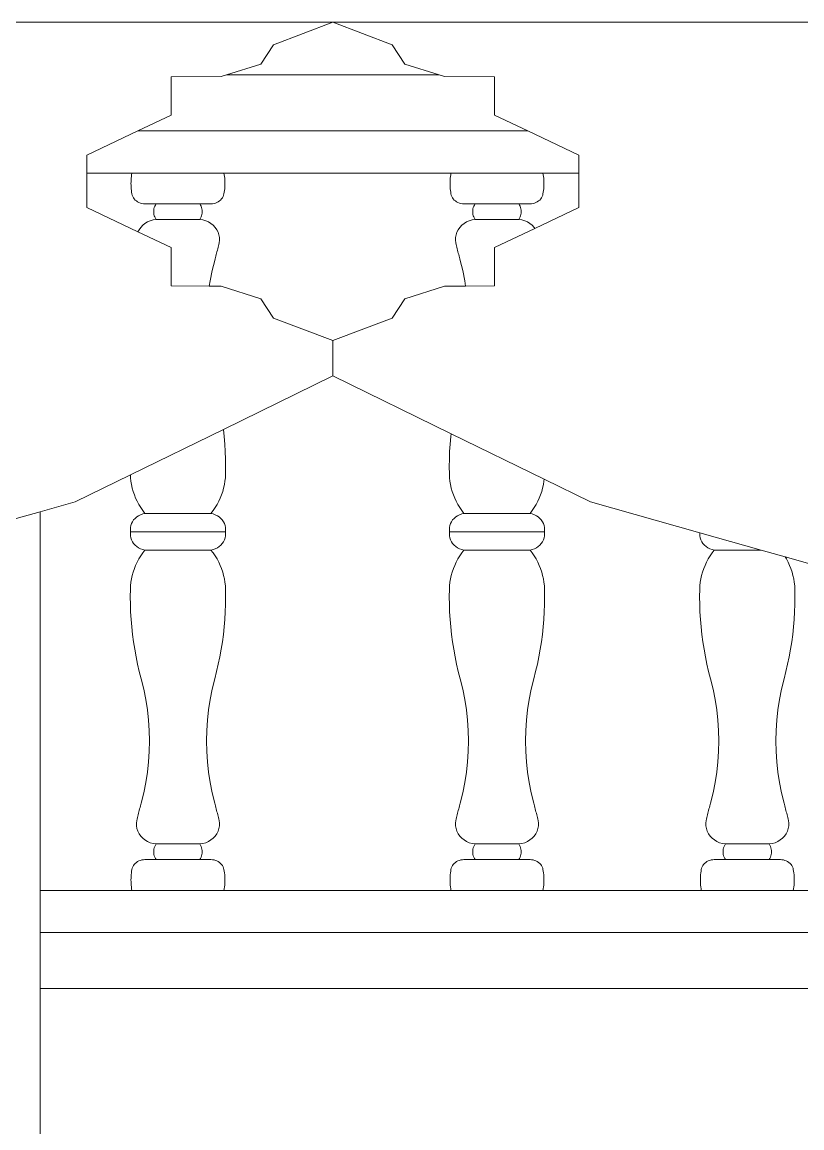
# Model space of a CAD drawing. Header units: inches. Extents: x 16.2 to 49.2, y 7.1 to 20.7.
# Drawn here: x 28.1339 to 28.2923, y 17.8959 to 18.1206 of the extents above; entities that cross this region are included whole.
import ezdxf

# ---------------------------------------------------------------- set-up
doc = ezdxf.new("R2010")
doc.units = ezdxf.units.IN
doc.header["$MEASUREMENT"] = 0
doc.layers.add('0inne_gulv', color=252, linetype='Continuous', lineweight=13)

# ---------------------------------------------------------------- blocks, each defined once
blk = doc.blocks.new('DEREK SMALL HOUSE fr')
for p, q in [((-5.61615, -0.07881), (-5.51948, -0.07881)), ((-5.53154, -0.08341), (-5.51948, -0.07881)), ((-5.51948, -0.07881), (-5.42281, -0.07881)), ((-5.50742, -0.08341), (-5.51948, -0.07881)), ((-5.53411, -0.08735), (-5.53154, -0.08341)), ((-5.50485, -0.08735), (-5.50742, -0.08341)), ((-5.54105, -0.08953), (-5.53411, -0.08735)), ((-5.4979, -0.08953), (-5.50485, -0.08735)), ((-5.55233, -0.08993), (-5.54213, -0.08987)), ((-5.54213, -0.08987), (-5.54105, -0.08953)), ((-5.54105, -0.08953), (-5.4979, -0.08953)), ((-5.49683, -0.08987), (-5.4979, -0.08953)), ((-5.48663, -0.08993), (-5.49683, -0.08987)), ((-5.55233, -0.09771), (-5.55233, -0.08993)), ((-5.48663, -0.09771), (-5.48663, -0.08993)), ((-5.55909, -0.10093), (-5.55233, -0.09771)), ((-5.47986, -0.10093), (-5.48663, -0.09771)), ((-5.56946, -0.10586), (-5.55909, -0.10093)), ((-5.55909, -0.10093), (-5.47986, -0.10093)), ((-5.4695, -0.10586), (-5.47986, -0.10093)), ((-5.56946, -0.10948), (-5.56946, -0.10586)), ((-5.4695, -0.10948), (-5.4695, -0.10586)), ((-5.56946, -0.1165), (-5.56946, -0.10948)), ((-5.56946, -0.10948), (-5.56029, -0.10948)), ((-5.56039, -0.11018), (-5.56035, -0.10983)), ((-5.56035, -0.10983), (-5.56029, -0.10948)), ((-5.54159, -0.10948), (-5.56029, -0.10948)), ((-5.54153, -0.10983), (-5.54159, -0.10948)), ((-5.54159, -0.10948), (-5.49548, -0.10948)), ((-5.54149, -0.11018), (-5.54153, -0.10983)), ((-5.49559, -0.11018), (-5.49554, -0.10983)), ((-5.49554, -0.10983), (-5.49548, -0.10948)), ((-5.47679, -0.10948), (-5.49548, -0.10948)), ((-5.47673, -0.10983), (-5.47679, -0.10948)), ((-5.47679, -0.10948), (-5.4695, -0.10948)), ((-5.47668, -0.11018), (-5.47673, -0.10983)), ((-5.4695, -0.1165), (-5.4695, -0.10948)), ((-5.56048, -0.1116), (-5.56047, -0.11125)), ((-5.56047, -0.11195), (-5.56048, -0.1116)), ((-5.56047, -0.11125), (-5.56046, -0.11089)), ((-5.56046, -0.11231), (-5.56047, -0.11195)), ((-5.56046, -0.11089), (-5.56043, -0.11054)), ((-5.56043, -0.11266), (-5.56046, -0.11231)), ((-5.56043, -0.11054), (-5.56039, -0.11018)), ((-5.54145, -0.11054), (-5.54149, -0.11018)), ((-5.54142, -0.11089), (-5.54145, -0.11054)), ((-5.54145, -0.11266), (-5.54142, -0.11231)), ((-5.54141, -0.11125), (-5.54142, -0.11089)), ((-5.54142, -0.11231), (-5.54141, -0.11195)), ((-5.5414, -0.1116), (-5.54141, -0.11125)), ((-5.54141, -0.11195), (-5.5414, -0.1116)), ((-5.49567, -0.11125), (-5.49565, -0.11089)), ((-5.49567, -0.1116), (-5.49567, -0.11125)), ((-5.49567, -0.11195), (-5.49567, -0.1116)), ((-5.49565, -0.11231), (-5.49567, -0.11195)), ((-5.49565, -0.11089), (-5.49563, -0.11054)), ((-5.49563, -0.11266), (-5.49565, -0.11231)), ((-5.49563, -0.11054), (-5.49559, -0.11018)), ((-5.47665, -0.11054), (-5.47668, -0.11018)), ((-5.47662, -0.11089), (-5.47665, -0.11054)), ((-5.47665, -0.11266), (-5.47662, -0.11231)), ((-5.4766, -0.11125), (-5.47662, -0.11089)), ((-5.47662, -0.11231), (-5.4766, -0.11195)), ((-5.4766, -0.1116), (-5.4766, -0.11125)), ((-5.4766, -0.11195), (-5.4766, -0.1116)), ((-5.56039, -0.11302), (-5.56043, -0.11266)), ((-5.56035, -0.11337), (-5.56039, -0.11302)), ((-5.56029, -0.11372), (-5.56035, -0.11337)), ((-5.56022, -0.11399), (-5.56029, -0.11372)), ((-5.56012, -0.11426), (-5.56022, -0.11399)), ((-5.55998, -0.11451), (-5.56012, -0.11426)), ((-5.55981, -0.11475), (-5.55998, -0.11451)), ((-5.54207, -0.11475), (-5.5419, -0.11451)), ((-5.5419, -0.11451), (-5.54176, -0.11426)), ((-5.54176, -0.11426), (-5.54166, -0.11399)), ((-5.54166, -0.11399), (-5.54159, -0.11372)), ((-5.54159, -0.11372), (-5.54153, -0.11337)), ((-5.54153, -0.11337), (-5.54149, -0.11302)), ((-5.54149, -0.11302), (-5.54145, -0.11266)), ((-5.49559, -0.11302), (-5.49563, -0.11266)), ((-5.49554, -0.11337), (-5.49559, -0.11302)), ((-5.49548, -0.11372), (-5.49554, -0.11337)), ((-5.49542, -0.11399), (-5.49548, -0.11372)), ((-5.49531, -0.11426), (-5.49542, -0.11399)), ((-5.49518, -0.11451), (-5.49531, -0.11426)), ((-5.49501, -0.11475), (-5.49518, -0.11451)), ((-5.47726, -0.11475), (-5.47709, -0.11451)), ((-5.47709, -0.11451), (-5.47696, -0.11426)), ((-5.47696, -0.11426), (-5.47685, -0.11399)), ((-5.47685, -0.11399), (-5.47679, -0.11372)), ((-5.47679, -0.11372), (-5.47673, -0.11337)), ((-5.47673, -0.11337), (-5.47668, -0.11302)), ((-5.47668, -0.11302), (-5.47665, -0.11266)), ((-5.55906, -0.12144), (-5.56946, -0.1165)), ((-5.55961, -0.11497), (-5.55981, -0.11475)), ((-5.55939, -0.11516), (-5.55961, -0.11497)), ((-5.55914, -0.11533), (-5.55939, -0.11516)), ((-5.55886, -0.11547), (-5.55914, -0.11533)), ((-5.55858, -0.11559), (-5.55886, -0.11547)), ((-5.55828, -0.11567), (-5.55858, -0.11559)), ((-5.55797, -0.11572), (-5.55828, -0.11567)), ((-5.55765, -0.11573), (-5.55797, -0.11572)), ((-5.55537, -0.11573), (-5.55765, -0.11573)), ((-5.55586, -0.11705), (-5.55582, -0.11677)), ((-5.55582, -0.11677), (-5.55574, -0.1165)), ((-5.55574, -0.1165), (-5.55564, -0.11623)), ((-5.55564, -0.11623), (-5.55552, -0.11598)), ((-5.55552, -0.11598), (-5.55537, -0.11573)), ((-5.55537, -0.11573), (-5.54651, -0.11573)), ((-5.54636, -0.11598), (-5.54651, -0.11573)), ((-5.54651, -0.11573), (-5.54423, -0.11573)), ((-5.54624, -0.11623), (-5.54636, -0.11598)), ((-5.54614, -0.1165), (-5.54624, -0.11623)), ((-5.54606, -0.11677), (-5.54614, -0.1165)), ((-5.54602, -0.11705), (-5.54606, -0.11677)), ((-5.54423, -0.11573), (-5.54391, -0.11572)), ((-5.54391, -0.11572), (-5.5436, -0.11567)), ((-5.5436, -0.11567), (-5.5433, -0.11559)), ((-5.5433, -0.11559), (-5.54302, -0.11547)), ((-5.54302, -0.11547), (-5.54275, -0.11533)), ((-5.54275, -0.11533), (-5.54249, -0.11516)), ((-5.54249, -0.11516), (-5.54227, -0.11497)), ((-5.54227, -0.11497), (-5.54207, -0.11475)), ((-5.49481, -0.11497), (-5.49501, -0.11475)), ((-5.49458, -0.11516), (-5.49481, -0.11497)), ((-5.49433, -0.11533), (-5.49458, -0.11516)), ((-5.49406, -0.11547), (-5.49433, -0.11533)), ((-5.49377, -0.11559), (-5.49406, -0.11547)), ((-5.49347, -0.11567), (-5.49377, -0.11559)), ((-5.49316, -0.11572), (-5.49347, -0.11567)), ((-5.49285, -0.11573), (-5.49316, -0.11572)), ((-5.49056, -0.11573), (-5.49285, -0.11573)), ((-5.49105, -0.11705), (-5.49101, -0.11677)), ((-5.49101, -0.11677), (-5.49094, -0.1165)), ((-5.49094, -0.1165), (-5.49084, -0.11623)), ((-5.49084, -0.11623), (-5.49071, -0.11598)), ((-5.49071, -0.11598), (-5.49056, -0.11573)), ((-5.49056, -0.11573), (-5.48171, -0.11573)), ((-5.48156, -0.11598), (-5.48171, -0.11573)), ((-5.48171, -0.11573), (-5.47942, -0.11573)), ((-5.48143, -0.11623), (-5.48156, -0.11598)), ((-5.48133, -0.1165), (-5.48143, -0.11623)), ((-5.48126, -0.11677), (-5.48133, -0.1165)), ((-5.48122, -0.11705), (-5.48126, -0.11677)), ((-5.47942, -0.11573), (-5.47911, -0.11572)), ((-5.47911, -0.11572), (-5.4788, -0.11567)), ((-5.4788, -0.11567), (-5.4785, -0.11559)), ((-5.4785, -0.11559), (-5.47821, -0.11547)), ((-5.47842, -0.12074), (-5.4695, -0.1165)), ((-5.47821, -0.11547), (-5.47794, -0.11533)), ((-5.47794, -0.11533), (-5.47769, -0.11516)), ((-5.47769, -0.11516), (-5.47746, -0.11497)), ((-5.47746, -0.11497), (-5.47726, -0.11475)), ((-5.55657, -0.11918), (-5.55598, -0.11901)), ((-5.55598, -0.11901), (-5.55537, -0.11891)), ((-5.55587, -0.11732), (-5.55586, -0.11705)), ((-5.55586, -0.1176), (-5.55587, -0.11732)), ((-5.55582, -0.11788), (-5.55586, -0.1176)), ((-5.55574, -0.11815), (-5.55582, -0.11788)), ((-5.55564, -0.11841), (-5.55574, -0.11815)), ((-5.55552, -0.11867), (-5.55564, -0.11841)), ((-5.55537, -0.11891), (-5.55552, -0.11867)), ((-5.55537, -0.11891), (-5.54651, -0.11891)), ((-5.54651, -0.11891), (-5.54636, -0.11867)), ((-5.5459, -0.11901), (-5.54651, -0.11891)), ((-5.54636, -0.11867), (-5.54624, -0.11841)), ((-5.54624, -0.11841), (-5.54614, -0.11815)), ((-5.54614, -0.11815), (-5.54606, -0.11788)), ((-5.54606, -0.11788), (-5.54602, -0.1176)), ((-5.54601, -0.11732), (-5.54602, -0.11705)), ((-5.54602, -0.1176), (-5.54601, -0.11732)), ((-5.54531, -0.11918), (-5.5459, -0.11901)), ((-5.49176, -0.11918), (-5.49117, -0.11901)), ((-5.49117, -0.11901), (-5.49056, -0.11891)), ((-5.49107, -0.11732), (-5.49105, -0.11705)), ((-5.49105, -0.1176), (-5.49107, -0.11732)), ((-5.49101, -0.11788), (-5.49105, -0.1176)), ((-5.49094, -0.11815), (-5.49101, -0.11788)), ((-5.49084, -0.11841), (-5.49094, -0.11815)), ((-5.49071, -0.11867), (-5.49084, -0.11841)), ((-5.49056, -0.11891), (-5.49071, -0.11867)), ((-5.49056, -0.11891), (-5.48171, -0.11891)), ((-5.48171, -0.11891), (-5.48156, -0.11867)), ((-5.4811, -0.11901), (-5.48171, -0.11891)), ((-5.48156, -0.11867), (-5.48143, -0.11841)), ((-5.48143, -0.11841), (-5.48133, -0.11815)), ((-5.48133, -0.11815), (-5.48126, -0.11788)), ((-5.48126, -0.11788), (-5.48122, -0.1176)), ((-5.4812, -0.11732), (-5.48122, -0.11705)), ((-5.48122, -0.1176), (-5.4812, -0.11732)), ((-5.48051, -0.11918), (-5.4811, -0.11901)), ((-5.55906, -0.12144), (-5.55883, -0.12099)), ((-5.55883, -0.12099), (-5.5585, -0.12052)), ((-5.5585, -0.12052), (-5.5581, -0.1201)), ((-5.5581, -0.1201), (-5.55764, -0.11973)), ((-5.55764, -0.11973), (-5.55712, -0.11942)), ((-5.55712, -0.11942), (-5.55657, -0.11918)), ((-5.54476, -0.11942), (-5.54531, -0.11918)), ((-5.54424, -0.11973), (-5.54476, -0.11942)), ((-5.54378, -0.1201), (-5.54424, -0.11973)), ((-5.54338, -0.12052), (-5.54378, -0.1201)), ((-5.54305, -0.12099), (-5.54338, -0.12052)), ((-5.54279, -0.12149), (-5.54305, -0.12099)), ((-5.49428, -0.12149), (-5.49403, -0.12099)), ((-5.49403, -0.12099), (-5.4937, -0.12052)), ((-5.4937, -0.12052), (-5.4933, -0.1201)), ((-5.4933, -0.1201), (-5.49283, -0.11973)), ((-5.49283, -0.11973), (-5.49232, -0.11942)), ((-5.49232, -0.11942), (-5.49176, -0.11918)), ((-5.48663, -0.12464), (-5.47842, -0.12074)), ((-5.47995, -0.11942), (-5.48051, -0.11918)), ((-5.47944, -0.11973), (-5.47995, -0.11942)), ((-5.47897, -0.1201), (-5.47944, -0.11973)), ((-5.47857, -0.12052), (-5.47897, -0.1201)), ((-5.47842, -0.12074), (-5.47857, -0.12052)), ((-5.55233, -0.12464), (-5.55906, -0.12144)), ((-5.54261, -0.12202), (-5.54279, -0.12149)), ((-5.54252, -0.12257), (-5.54261, -0.12202)), ((-5.5426, -0.12368), (-5.54252, -0.12313)), ((-5.54252, -0.12313), (-5.54252, -0.12257)), ((-5.49456, -0.12313), (-5.49455, -0.12257)), ((-5.49448, -0.12368), (-5.49456, -0.12313)), ((-5.49455, -0.12257), (-5.49446, -0.12202)), ((-5.49446, -0.12202), (-5.49428, -0.12149)), ((-5.55233, -0.12464), (-5.55233, -0.13243)), ((-5.54316, -0.12605), (-5.54309, -0.12575)), ((-5.54309, -0.12575), (-5.54301, -0.12546)), ((-5.54301, -0.12546), (-5.54294, -0.12516)), ((-5.54294, -0.12516), (-5.54287, -0.12486)), ((-5.54287, -0.12486), (-5.5428, -0.12457)), ((-5.5428, -0.12457), (-5.54273, -0.12427)), ((-5.54273, -0.12427), (-5.54266, -0.12398)), ((-5.54266, -0.12398), (-5.5426, -0.12368)), ((-5.49441, -0.12398), (-5.49448, -0.12368)), ((-5.49435, -0.12427), (-5.49441, -0.12398)), ((-5.49428, -0.12457), (-5.49435, -0.12427)), ((-5.49421, -0.12486), (-5.49428, -0.12457)), ((-5.49413, -0.12516), (-5.49421, -0.12486)), ((-5.49406, -0.12546), (-5.49413, -0.12516)), ((-5.49399, -0.12575), (-5.49406, -0.12546)), ((-5.49391, -0.12605), (-5.49399, -0.12575)), ((-5.48663, -0.12464), (-5.48663, -0.13243)), ((-5.54398, -0.1293), (-5.54347, -0.12723)), ((-5.54347, -0.12723), (-5.54339, -0.12693)), ((-5.54339, -0.12693), (-5.54331, -0.12664)), ((-5.54331, -0.12664), (-5.54324, -0.12634)), ((-5.54324, -0.12634), (-5.54316, -0.12605)), ((-5.49384, -0.12634), (-5.49391, -0.12605)), ((-5.49376, -0.12664), (-5.49384, -0.12634)), ((-5.49368, -0.12693), (-5.49376, -0.12664)), ((-5.49361, -0.12723), (-5.49368, -0.12693)), ((-5.49309, -0.1293), (-5.49361, -0.12723)), ((-5.5444, -0.13139), (-5.54398, -0.1293)), ((-5.49268, -0.13139), (-5.49309, -0.1293)), ((-5.55233, -0.13243), (-5.54457, -0.13248)), ((-5.54457, -0.13248), (-5.5444, -0.13139)), ((-5.54457, -0.13248), (-5.54213, -0.13249)), ((-5.54213, -0.13249), (-5.53411, -0.13501)), ((-5.49683, -0.13249), (-5.50485, -0.13501)), ((-5.49251, -0.13246), (-5.49683, -0.13249)), ((-5.49251, -0.13246), (-5.49268, -0.13139)), ((-5.48663, -0.13243), (-5.49251, -0.13246)), ((-5.53411, -0.13501), (-5.53154, -0.13895)), ((-5.50485, -0.13501), (-5.50742, -0.13895)), ((-5.53154, -0.13895), (-5.51948, -0.14354)), ((-5.50742, -0.13895), (-5.51948, -0.14354)), ((-5.51948, -0.1507), (-5.51948, -0.14354)), ((-5.51948, -0.1507), (-5.54171, -0.16157)), ((-5.51948, -0.1507), (-5.49546, -0.16244)), ((-5.54171, -0.16157), (-5.5606, -0.17081)), ((-5.54155, -0.16302), (-5.54171, -0.16157)), ((-5.54142, -0.16455), (-5.54155, -0.16302)), ((-5.49565, -0.16455), (-5.49553, -0.16302)), ((-5.49553, -0.16302), (-5.49546, -0.16244)), ((-5.49546, -0.16244), (-5.47654, -0.1717)), ((-5.54133, -0.16608), (-5.54142, -0.16455)), ((-5.54128, -0.16761), (-5.54133, -0.16608)), ((-5.4958, -0.16761), (-5.49575, -0.16608)), ((-5.49575, -0.16608), (-5.49565, -0.16455)), ((-5.54126, -0.16914), (-5.54128, -0.16761)), ((-5.49582, -0.16914), (-5.4958, -0.16761)), ((-5.54131, -0.17138), (-5.54128, -0.17067)), ((-5.54128, -0.17067), (-5.54126, -0.16914)), ((-5.4958, -0.17067), (-5.49582, -0.16914)), ((-5.49576, -0.17138), (-5.4958, -0.17067)), ((-5.57182, -0.1763), (-5.5606, -0.17081)), ((-5.56057, -0.17138), (-5.5606, -0.17081)), ((-5.56049, -0.17209), (-5.56057, -0.17138)), ((-5.56037, -0.17279), (-5.56049, -0.17209)), ((-5.56022, -0.17349), (-5.56037, -0.17279)), ((-5.54166, -0.17349), (-5.54151, -0.17279)), ((-5.54151, -0.17279), (-5.54139, -0.17209)), ((-5.54139, -0.17209), (-5.54131, -0.17138)), ((-5.49568, -0.17209), (-5.49576, -0.17138)), ((-5.49557, -0.17279), (-5.49568, -0.17209)), ((-5.49541, -0.17349), (-5.49557, -0.17279)), ((-5.47686, -0.17349), (-5.4767, -0.17279)), ((-5.4767, -0.17279), (-5.47659, -0.17209)), ((-5.47659, -0.17209), (-5.47654, -0.1717)), ((-5.46714, -0.1763), (-5.47654, -0.1717)), ((-5.56003, -0.17418), (-5.56022, -0.17349)), ((-5.5598, -0.17486), (-5.56003, -0.17418)), ((-5.55953, -0.17553), (-5.5598, -0.17486)), ((-5.54235, -0.17553), (-5.54208, -0.17486)), ((-5.54208, -0.17486), (-5.54185, -0.17418)), ((-5.54185, -0.17418), (-5.54166, -0.17349)), ((-5.49522, -0.17418), (-5.49541, -0.17349)), ((-5.49499, -0.17486), (-5.49522, -0.17418)), ((-5.49472, -0.17553), (-5.49499, -0.17486)), ((-5.47755, -0.17553), (-5.47728, -0.17486)), ((-5.47728, -0.17486), (-5.47705, -0.17418)), ((-5.47705, -0.17418), (-5.47686, -0.17349)), ((-5.57182, -0.1763), (-5.57894, -0.17831)), ((-5.55922, -0.17618), (-5.55953, -0.17553)), ((-5.55888, -0.17683), (-5.55922, -0.17618)), ((-5.55851, -0.17745), (-5.55888, -0.17683)), ((-5.5581, -0.17806), (-5.55851, -0.17745)), ((-5.54378, -0.17806), (-5.54337, -0.17745)), ((-5.54337, -0.17745), (-5.543, -0.17683)), ((-5.543, -0.17683), (-5.54266, -0.17618)), ((-5.54266, -0.17618), (-5.54235, -0.17553)), ((-5.49442, -0.17618), (-5.49472, -0.17553)), ((-5.49408, -0.17683), (-5.49442, -0.17618)), ((-5.4937, -0.17745), (-5.49408, -0.17683)), ((-5.49329, -0.17806), (-5.4937, -0.17745)), ((-5.47898, -0.17806), (-5.47857, -0.17745)), ((-5.47857, -0.17745), (-5.47819, -0.17683)), ((-5.47819, -0.17683), (-5.47785, -0.17618)), ((-5.47785, -0.17618), (-5.47755, -0.17553)), ((-5.46714, -0.1763), (-5.44494, -0.18257)), ((-5.57894, -0.17831), (-5.64427, -0.19675)), ((-5.57894, -0.25525), (-5.57894, -0.17831)), ((-5.55994, -0.17998), (-5.55965, -0.17966)), ((-5.55965, -0.17966), (-5.55931, -0.17937)), ((-5.55931, -0.17937), (-5.55894, -0.17912)), ((-5.55894, -0.17912), (-5.55853, -0.17892)), ((-5.55853, -0.17892), (-5.5581, -0.17876)), ((-5.55765, -0.17865), (-5.5581, -0.17806)), ((-5.5581, -0.17876), (-5.55765, -0.17865)), ((-5.55765, -0.17865), (-5.54423, -0.17865)), ((-5.54423, -0.17865), (-5.54378, -0.17806)), ((-5.54378, -0.17876), (-5.54423, -0.17865)), ((-5.54335, -0.17892), (-5.54378, -0.17876)), ((-5.54294, -0.17912), (-5.54335, -0.17892)), ((-5.54257, -0.17937), (-5.54294, -0.17912)), ((-5.54223, -0.17966), (-5.54257, -0.17937)), ((-5.54194, -0.17998), (-5.54223, -0.17966)), ((-5.49514, -0.17998), (-5.49484, -0.17966)), ((-5.49484, -0.17966), (-5.49451, -0.17937)), ((-5.49451, -0.17937), (-5.49413, -0.17912)), ((-5.49413, -0.17912), (-5.49373, -0.17892)), ((-5.49373, -0.17892), (-5.4933, -0.17876)), ((-5.4933, -0.17876), (-5.49285, -0.17865)), ((-5.49285, -0.17865), (-5.49329, -0.17806)), ((-5.49285, -0.17865), (-5.47942, -0.17865)), ((-5.47942, -0.17865), (-5.47898, -0.17806)), ((-5.47897, -0.17876), (-5.47942, -0.17865)), ((-5.47854, -0.17892), (-5.47897, -0.17876)), ((-5.47814, -0.17912), (-5.47854, -0.17892)), ((-5.47776, -0.17937), (-5.47814, -0.17912)), ((-5.47743, -0.17966), (-5.47776, -0.17937)), ((-5.47713, -0.17998), (-5.47743, -0.17966)), ((-5.56061, -0.18195), (-5.56059, -0.18153)), ((-5.56057, -0.18236), (-5.56061, -0.18195)), ((-5.56059, -0.18153), (-5.56051, -0.18112)), ((-5.56051, -0.18112), (-5.56038, -0.18072)), ((-5.56038, -0.18072), (-5.56018, -0.18034)), ((-5.56018, -0.18034), (-5.55994, -0.17998)), ((-5.5417, -0.18034), (-5.54194, -0.17998)), ((-5.54151, -0.18072), (-5.5417, -0.18034)), ((-5.54137, -0.18112), (-5.54151, -0.18072)), ((-5.54129, -0.18153), (-5.54137, -0.18112)), ((-5.54131, -0.18236), (-5.54127, -0.18195)), ((-5.54127, -0.18195), (-5.54129, -0.18153)), ((-5.4958, -0.18195), (-5.49578, -0.18153)), ((-5.49577, -0.18236), (-5.4958, -0.18195)), ((-5.49578, -0.18153), (-5.49571, -0.18112)), ((-5.49571, -0.18112), (-5.49557, -0.18072)), ((-5.49557, -0.18072), (-5.49538, -0.18034)), ((-5.49538, -0.18034), (-5.49514, -0.17998)), ((-5.47689, -0.18034), (-5.47713, -0.17998)), ((-5.4767, -0.18072), (-5.47689, -0.18034)), ((-5.47656, -0.18112), (-5.4767, -0.18072)), ((-5.47649, -0.18153), (-5.47656, -0.18112)), ((-5.4765, -0.18236), (-5.47647, -0.18195)), ((-5.47647, -0.18195), (-5.47649, -0.18153)), ((-5.56061, -0.18278), (-5.56057, -0.18236)), ((-5.56059, -0.1832), (-5.56061, -0.18278)), ((-5.56051, -0.18361), (-5.56059, -0.1832)), ((-5.56057, -0.18236), (-5.54131, -0.18236)), ((-5.56038, -0.18401), (-5.56051, -0.18361)), ((-5.56018, -0.18439), (-5.56038, -0.18401)), ((-5.5417, -0.18439), (-5.54151, -0.18401)), ((-5.54151, -0.18401), (-5.54137, -0.18361)), ((-5.54137, -0.18361), (-5.54129, -0.1832)), ((-5.54127, -0.18278), (-5.54131, -0.18236)), ((-5.54129, -0.1832), (-5.54127, -0.18278)), ((-5.4958, -0.18278), (-5.49577, -0.18236)), ((-5.49578, -0.1832), (-5.4958, -0.18278)), ((-5.49571, -0.18361), (-5.49578, -0.1832)), ((-5.49577, -0.18236), (-5.4765, -0.18236)), ((-5.49557, -0.18401), (-5.49571, -0.18361)), ((-5.49538, -0.18439), (-5.49557, -0.18401)), ((-5.47689, -0.18439), (-5.4767, -0.18401)), ((-5.4767, -0.18401), (-5.47656, -0.18361)), ((-5.47656, -0.18361), (-5.47649, -0.1832)), ((-5.47647, -0.18278), (-5.4765, -0.18236)), ((-5.47649, -0.1832), (-5.47647, -0.18278)), ((-5.44496, -0.18278), (-5.44494, -0.18257)), ((-5.44494, -0.1832), (-5.44496, -0.18278)), ((-5.44494, -0.18257), (-5.4325, -0.18608)), ((-5.44486, -0.18361), (-5.44494, -0.1832)), ((-5.44472, -0.18401), (-5.44486, -0.18361)), ((-5.44453, -0.18439), (-5.44472, -0.18401)), ((-5.55994, -0.18474), (-5.56018, -0.18439)), ((-5.55965, -0.18507), (-5.55994, -0.18474)), ((-5.55931, -0.18536), (-5.55965, -0.18507)), ((-5.55894, -0.18561), (-5.55931, -0.18536)), ((-5.55853, -0.18581), (-5.55894, -0.18561)), ((-5.5581, -0.18597), (-5.55853, -0.18581)), ((-5.55765, -0.18608), (-5.5581, -0.18597)), ((-5.5581, -0.18667), (-5.55765, -0.18608)), ((-5.55765, -0.18608), (-5.54423, -0.18608)), ((-5.54423, -0.18608), (-5.54378, -0.18597)), ((-5.54378, -0.18667), (-5.54423, -0.18608)), ((-5.54378, -0.18597), (-5.54335, -0.18581)), ((-5.54335, -0.18581), (-5.54294, -0.18561)), ((-5.54294, -0.18561), (-5.54257, -0.18536)), ((-5.54257, -0.18536), (-5.54223, -0.18507)), ((-5.54223, -0.18507), (-5.54194, -0.18474)), ((-5.54194, -0.18474), (-5.5417, -0.18439)), ((-5.49514, -0.18474), (-5.49538, -0.18439)), ((-5.49484, -0.18507), (-5.49514, -0.18474)), ((-5.49451, -0.18536), (-5.49484, -0.18507)), ((-5.49413, -0.18561), (-5.49451, -0.18536)), ((-5.49373, -0.18581), (-5.49413, -0.18561)), ((-5.4933, -0.18597), (-5.49373, -0.18581)), ((-5.49285, -0.18608), (-5.4933, -0.18597)), ((-5.49329, -0.18667), (-5.49285, -0.18608)), ((-5.49285, -0.18608), (-5.47942, -0.18608)), ((-5.47942, -0.18608), (-5.47897, -0.18597)), ((-5.47898, -0.18667), (-5.47942, -0.18608)), ((-5.47897, -0.18597), (-5.47854, -0.18581)), ((-5.47854, -0.18581), (-5.47814, -0.18561)), ((-5.47814, -0.18561), (-5.47776, -0.18536)), ((-5.47776, -0.18536), (-5.47743, -0.18507)), ((-5.47743, -0.18507), (-5.47713, -0.18474)), ((-5.47713, -0.18474), (-5.47689, -0.18439)), ((-5.44429, -0.18474), (-5.44453, -0.18439)), ((-5.44399, -0.18507), (-5.44429, -0.18474)), ((-5.44366, -0.18536), (-5.44399, -0.18507)), ((-5.44329, -0.18561), (-5.44366, -0.18536)), ((-5.44288, -0.18581), (-5.44329, -0.18561)), ((-5.44245, -0.18597), (-5.44288, -0.18581)), ((-5.442, -0.18608), (-5.44245, -0.18597)), ((-5.44244, -0.18667), (-5.442, -0.18608)), ((-5.4325, -0.18608), (-5.442, -0.18608)), ((-5.4325, -0.18608), (-5.42761, -0.18746)), ((-5.55953, -0.1892), (-5.55922, -0.18854)), ((-5.55922, -0.18854), (-5.55888, -0.1879)), ((-5.55888, -0.1879), (-5.55851, -0.18727)), ((-5.55851, -0.18727), (-5.5581, -0.18667)), ((-5.54337, -0.18727), (-5.54378, -0.18667)), ((-5.543, -0.1879), (-5.54337, -0.18727)), ((-5.54266, -0.18854), (-5.543, -0.1879)), ((-5.54235, -0.1892), (-5.54266, -0.18854)), ((-5.49472, -0.1892), (-5.49442, -0.18854)), ((-5.49442, -0.18854), (-5.49408, -0.1879)), ((-5.49408, -0.1879), (-5.4937, -0.18727)), ((-5.4937, -0.18727), (-5.49329, -0.18667)), ((-5.47857, -0.18727), (-5.47898, -0.18667)), ((-5.47819, -0.1879), (-5.47857, -0.18727)), ((-5.47785, -0.18854), (-5.47819, -0.1879)), ((-5.47755, -0.1892), (-5.47785, -0.18854)), ((-5.44387, -0.1892), (-5.44357, -0.18854)), ((-5.44357, -0.18854), (-5.44323, -0.1879)), ((-5.44323, -0.1879), (-5.44285, -0.18727)), ((-5.44285, -0.18727), (-5.44244, -0.18667)), ((-5.42734, -0.1879), (-5.42761, -0.18746)), ((-5.42761, -0.18746), (-5.39469, -0.19675)), ((-5.427, -0.18854), (-5.42734, -0.1879)), ((-5.4267, -0.1892), (-5.427, -0.18854)), ((-5.56022, -0.19124), (-5.56003, -0.19055)), ((-5.56003, -0.19055), (-5.5598, -0.18987)), ((-5.5598, -0.18987), (-5.55953, -0.1892)), ((-5.54208, -0.18987), (-5.54235, -0.1892)), ((-5.54185, -0.19055), (-5.54208, -0.18987)), ((-5.54166, -0.19124), (-5.54185, -0.19055)), ((-5.49541, -0.19124), (-5.49522, -0.19055)), ((-5.49522, -0.19055), (-5.49499, -0.18987)), ((-5.49499, -0.18987), (-5.49472, -0.1892)), ((-5.47728, -0.18987), (-5.47755, -0.1892)), ((-5.47705, -0.19055), (-5.47728, -0.18987)), ((-5.47686, -0.19124), (-5.47705, -0.19055)), ((-5.44457, -0.19124), (-5.44437, -0.19055)), ((-5.44437, -0.19055), (-5.44414, -0.18987)), ((-5.44414, -0.18987), (-5.44387, -0.1892)), ((-5.42643, -0.18987), (-5.4267, -0.1892)), ((-5.4262, -0.19055), (-5.42643, -0.18987)), ((-5.42601, -0.19124), (-5.4262, -0.19055)), ((-5.56057, -0.19335), (-5.56049, -0.19264)), ((-5.56049, -0.19264), (-5.56037, -0.19194)), ((-5.56037, -0.19194), (-5.56022, -0.19124)), ((-5.54151, -0.19194), (-5.54166, -0.19124)), ((-5.54139, -0.19264), (-5.54151, -0.19194)), ((-5.54131, -0.19335), (-5.54139, -0.19264)), ((-5.49576, -0.19335), (-5.49568, -0.19264)), ((-5.49568, -0.19264), (-5.49557, -0.19194)), ((-5.49557, -0.19194), (-5.49541, -0.19124)), ((-5.4767, -0.19194), (-5.47686, -0.19124)), ((-5.47659, -0.19264), (-5.4767, -0.19194)), ((-5.47651, -0.19335), (-5.47659, -0.19264)), ((-5.44491, -0.19335), (-5.44484, -0.19264)), ((-5.44484, -0.19264), (-5.44472, -0.19194)), ((-5.44472, -0.19194), (-5.44457, -0.19124)), ((-5.42585, -0.19194), (-5.42601, -0.19124)), ((-5.42574, -0.19264), (-5.42585, -0.19194)), ((-5.42566, -0.19335), (-5.42574, -0.19264)), ((-5.56062, -0.19559), (-5.5606, -0.19406)), ((-5.5606, -0.19406), (-5.56057, -0.19335)), ((-5.54128, -0.19406), (-5.54131, -0.19335)), ((-5.54126, -0.19559), (-5.54128, -0.19406)), ((-5.49582, -0.19559), (-5.4958, -0.19406)), ((-5.4958, -0.19406), (-5.49576, -0.19335)), ((-5.47647, -0.19406), (-5.47651, -0.19335)), ((-5.47645, -0.19559), (-5.47647, -0.19406)), ((-5.44497, -0.19559), (-5.44495, -0.19406)), ((-5.44495, -0.19406), (-5.44491, -0.19335)), ((-5.42562, -0.19406), (-5.42566, -0.19335)), ((-5.4256, -0.19559), (-5.42562, -0.19406)), ((-5.56061, -0.19712), (-5.56062, -0.19559)), ((-5.56055, -0.19865), (-5.56061, -0.19712)), ((-5.54133, -0.19865), (-5.54128, -0.19712)), ((-5.54128, -0.19712), (-5.54126, -0.19559)), ((-5.4958, -0.19712), (-5.49582, -0.19559)), ((-5.49575, -0.19865), (-5.4958, -0.19712)), ((-5.47652, -0.19865), (-5.47647, -0.19712)), ((-5.47647, -0.19712), (-5.47645, -0.19559)), ((-5.44495, -0.19712), (-5.44497, -0.19559)), ((-5.4449, -0.19865), (-5.44495, -0.19712)), ((-5.42568, -0.19865), (-5.42562, -0.19712)), ((-5.42562, -0.19712), (-5.4256, -0.19559)), ((-5.56046, -0.20018), (-5.56055, -0.19865)), ((-5.54142, -0.20018), (-5.54133, -0.19865)), ((-5.49565, -0.20018), (-5.49575, -0.19865)), ((-5.47662, -0.20018), (-5.47652, -0.19865)), ((-5.44481, -0.20018), (-5.4449, -0.19865)), ((-5.42577, -0.20018), (-5.42568, -0.19865)), ((-5.56033, -0.2017), (-5.56046, -0.20018)), ((-5.56017, -0.20323), (-5.56033, -0.2017)), ((-5.54171, -0.20323), (-5.54155, -0.2017)), ((-5.54155, -0.2017), (-5.54142, -0.20018)), ((-5.49553, -0.2017), (-5.49565, -0.20018)), ((-5.49536, -0.20323), (-5.49553, -0.2017)), ((-5.47691, -0.20323), (-5.47674, -0.2017)), ((-5.47674, -0.2017), (-5.47662, -0.20018)), ((-5.44468, -0.2017), (-5.44481, -0.20018)), ((-5.44451, -0.20323), (-5.44468, -0.2017)), ((-5.42606, -0.20323), (-5.4259, -0.2017)), ((-5.4259, -0.2017), (-5.42577, -0.20018)), ((-5.55997, -0.20475), (-5.56017, -0.20323)), ((-5.54192, -0.20475), (-5.54171, -0.20323)), ((-5.49516, -0.20475), (-5.49536, -0.20323)), ((-5.47711, -0.20475), (-5.47691, -0.20323)), ((-5.44431, -0.20475), (-5.44451, -0.20323)), ((-5.42626, -0.20475), (-5.42606, -0.20323)), ((-5.55973, -0.20626), (-5.55997, -0.20475)), ((-5.55945, -0.20777), (-5.55973, -0.20626)), ((-5.54243, -0.20777), (-5.54215, -0.20626)), ((-5.54215, -0.20626), (-5.54192, -0.20475)), ((-5.49492, -0.20626), (-5.49516, -0.20475)), ((-5.49465, -0.20777), (-5.49492, -0.20626)), ((-5.47762, -0.20777), (-5.47735, -0.20626)), ((-5.47735, -0.20626), (-5.47711, -0.20475)), ((-5.44407, -0.20626), (-5.44431, -0.20475)), ((-5.4438, -0.20777), (-5.44407, -0.20626)), ((-5.42677, -0.20777), (-5.4265, -0.20626)), ((-5.4265, -0.20626), (-5.42626, -0.20475)), ((-5.55914, -0.20928), (-5.55945, -0.20777)), ((-5.54274, -0.20928), (-5.54243, -0.20777)), ((-5.49434, -0.20928), (-5.49465, -0.20777)), ((-5.47793, -0.20928), (-5.47762, -0.20777)), ((-5.44349, -0.20928), (-5.4438, -0.20777)), ((-5.42709, -0.20928), (-5.42677, -0.20777)), ((-5.55879, -0.21078), (-5.55914, -0.20928)), ((-5.55841, -0.21227), (-5.55879, -0.21078)), ((-5.54347, -0.21227), (-5.54309, -0.21078)), ((-5.54309, -0.21078), (-5.54274, -0.20928)), ((-5.49399, -0.21078), (-5.49434, -0.20928)), ((-5.49361, -0.21227), (-5.49399, -0.21078)), ((-5.47866, -0.21227), (-5.47828, -0.21078)), ((-5.47828, -0.21078), (-5.47793, -0.20928)), ((-5.44314, -0.21078), (-5.44349, -0.20928)), ((-5.44276, -0.21227), (-5.44314, -0.21078)), ((-5.42782, -0.21227), (-5.42743, -0.21078)), ((-5.42743, -0.21078), (-5.42709, -0.20928)), ((-5.5579, -0.21434), (-5.55841, -0.21227)), ((-5.54398, -0.21434), (-5.54347, -0.21227)), ((-5.49309, -0.21434), (-5.49361, -0.21227)), ((-5.47918, -0.21434), (-5.47866, -0.21227)), ((-5.44225, -0.21434), (-5.44276, -0.21227)), ((-5.42833, -0.21434), (-5.42782, -0.21227)), ((-5.55748, -0.21643), (-5.5579, -0.21434)), ((-5.5444, -0.21643), (-5.54398, -0.21434)), ((-5.49268, -0.21643), (-5.49309, -0.21434)), ((-5.47959, -0.21643), (-5.47918, -0.21434)), ((-5.44183, -0.21643), (-5.44225, -0.21434)), ((-5.42875, -0.21643), (-5.42833, -0.21434)), ((-5.55715, -0.21853), (-5.55748, -0.21643)), ((-5.54473, -0.21853), (-5.5444, -0.21643)), ((-5.49235, -0.21853), (-5.49268, -0.21643)), ((-5.47992, -0.21853), (-5.47959, -0.21643)), ((-5.4415, -0.21853), (-5.44183, -0.21643)), ((-5.42907, -0.21853), (-5.42875, -0.21643)), ((-5.55692, -0.22064), (-5.55715, -0.21853)), ((-5.54496, -0.22064), (-5.54473, -0.21853)), ((-5.49211, -0.22064), (-5.49235, -0.21853)), ((-5.48016, -0.22064), (-5.47992, -0.21853)), ((-5.44127, -0.22064), (-5.4415, -0.21853)), ((-5.42931, -0.22064), (-5.42907, -0.21853)), ((-5.55678, -0.22276), (-5.55692, -0.22064)), ((-5.5451, -0.22276), (-5.54496, -0.22064)), ((-5.49197, -0.22276), (-5.49211, -0.22064)), ((-5.4803, -0.22276), (-5.48016, -0.22064)), ((-5.44113, -0.22276), (-5.44127, -0.22064)), ((-5.42945, -0.22276), (-5.42931, -0.22064)), ((-5.55673, -0.22488), (-5.55678, -0.22276)), ((-5.54515, -0.22488), (-5.5451, -0.22276)), ((-5.49193, -0.22488), (-5.49197, -0.22276)), ((-5.48034, -0.22488), (-5.4803, -0.22276)), ((-5.44108, -0.22488), (-5.44113, -0.22276)), ((-5.42949, -0.22488), (-5.42945, -0.22276)), ((-5.55678, -0.22701), (-5.55673, -0.22488)), ((-5.5451, -0.22701), (-5.54515, -0.22488)), ((-5.49197, -0.22701), (-5.49193, -0.22488)), ((-5.4803, -0.22701), (-5.48034, -0.22488)), ((-5.44113, -0.22701), (-5.44108, -0.22488)), ((-5.42945, -0.22701), (-5.42949, -0.22488)), ((-5.55715, -0.23124), (-5.55692, -0.22913)), ((-5.55692, -0.22913), (-5.55678, -0.22701)), ((-5.54496, -0.22913), (-5.5451, -0.22701)), ((-5.54473, -0.23124), (-5.54496, -0.22913)), ((-5.49235, -0.23124), (-5.49211, -0.22913)), ((-5.49211, -0.22913), (-5.49197, -0.22701)), ((-5.48016, -0.22913), (-5.4803, -0.22701)), ((-5.47992, -0.23124), (-5.48016, -0.22913)), ((-5.4415, -0.23124), (-5.44127, -0.22913)), ((-5.44127, -0.22913), (-5.44113, -0.22701)), ((-5.42931, -0.22913), (-5.42945, -0.22701)), ((-5.42907, -0.23124), (-5.42931, -0.22913)), ((-5.55748, -0.23334), (-5.55715, -0.23124)), ((-5.5444, -0.23334), (-5.54473, -0.23124)), ((-5.49268, -0.23334), (-5.49235, -0.23124)), ((-5.47959, -0.23334), (-5.47992, -0.23124)), ((-5.44183, -0.23334), (-5.4415, -0.23124)), ((-5.42875, -0.23334), (-5.42907, -0.23124)), ((-5.5579, -0.23543), (-5.55748, -0.23334)), ((-5.54398, -0.23543), (-5.5444, -0.23334)), ((-5.49309, -0.23543), (-5.49268, -0.23334)), ((-5.47918, -0.23543), (-5.47959, -0.23334)), ((-5.44225, -0.23543), (-5.44183, -0.23334)), ((-5.42833, -0.23543), (-5.42875, -0.23334)), ((-5.55841, -0.2375), (-5.5579, -0.23543)), ((-5.54347, -0.2375), (-5.54398, -0.23543)), ((-5.49361, -0.2375), (-5.49309, -0.23543)), ((-5.47866, -0.2375), (-5.47918, -0.23543)), ((-5.44276, -0.2375), (-5.44225, -0.23543)), ((-5.42782, -0.2375), (-5.42833, -0.23543)), ((-5.55864, -0.23839), (-5.55857, -0.23809)), ((-5.55857, -0.23809), (-5.55849, -0.2378)), ((-5.55849, -0.2378), (-5.55841, -0.2375)), ((-5.54339, -0.2378), (-5.54347, -0.2375)), ((-5.54331, -0.23809), (-5.54339, -0.2378)), ((-5.54324, -0.23839), (-5.54331, -0.23809)), ((-5.49384, -0.23839), (-5.49376, -0.23809)), ((-5.49376, -0.23809), (-5.49368, -0.2378)), ((-5.49368, -0.2378), (-5.49361, -0.2375)), ((-5.47859, -0.2378), (-5.47866, -0.2375)), ((-5.47851, -0.23809), (-5.47859, -0.2378)), ((-5.47843, -0.23839), (-5.47851, -0.23809)), ((-5.44299, -0.23839), (-5.44291, -0.23809)), ((-5.44291, -0.23809), (-5.44284, -0.2378)), ((-5.44284, -0.2378), (-5.44276, -0.2375)), ((-5.42774, -0.2378), (-5.42782, -0.2375)), ((-5.42766, -0.23809), (-5.42774, -0.2378)), ((-5.42758, -0.23839), (-5.42766, -0.23809)), ((-5.55915, -0.24046), (-5.55908, -0.24016)), ((-5.55908, -0.24016), (-5.55901, -0.23986)), ((-5.55901, -0.23986), (-5.55894, -0.23957)), ((-5.55894, -0.23957), (-5.55887, -0.23927)), ((-5.55887, -0.23927), (-5.55879, -0.23898)), ((-5.55879, -0.23898), (-5.55872, -0.23868)), ((-5.55872, -0.23868), (-5.55864, -0.23839)), ((-5.54316, -0.23868), (-5.54324, -0.23839)), ((-5.54309, -0.23898), (-5.54316, -0.23868)), ((-5.54301, -0.23927), (-5.54309, -0.23898)), ((-5.54294, -0.23957), (-5.54301, -0.23927)), ((-5.54287, -0.23986), (-5.54294, -0.23957)), ((-5.5428, -0.24016), (-5.54287, -0.23986)), ((-5.54273, -0.24046), (-5.5428, -0.24016)), ((-5.49435, -0.24046), (-5.49428, -0.24016)), ((-5.49428, -0.24016), (-5.49421, -0.23986)), ((-5.49421, -0.23986), (-5.49413, -0.23957)), ((-5.49413, -0.23957), (-5.49406, -0.23927)), ((-5.49406, -0.23927), (-5.49399, -0.23898)), ((-5.49399, -0.23898), (-5.49391, -0.23868)), ((-5.49391, -0.23868), (-5.49384, -0.23839)), ((-5.47836, -0.23868), (-5.47843, -0.23839)), ((-5.47828, -0.23898), (-5.47836, -0.23868)), ((-5.47821, -0.23927), (-5.47828, -0.23898)), ((-5.47814, -0.23957), (-5.47821, -0.23927)), ((-5.47806, -0.23986), (-5.47814, -0.23957)), ((-5.47799, -0.24016), (-5.47806, -0.23986)), ((-5.47792, -0.24046), (-5.47799, -0.24016)), ((-5.4435, -0.24046), (-5.44343, -0.24016)), ((-5.44343, -0.24016), (-5.44336, -0.23986)), ((-5.44336, -0.23986), (-5.44329, -0.23957)), ((-5.44329, -0.23957), (-5.44321, -0.23927)), ((-5.44321, -0.23927), (-5.44314, -0.23898)), ((-5.44314, -0.23898), (-5.44307, -0.23868)), ((-5.44307, -0.23868), (-5.44299, -0.23839)), ((-5.42751, -0.23868), (-5.42758, -0.23839)), ((-5.42743, -0.23898), (-5.42751, -0.23868)), ((-5.42736, -0.23927), (-5.42743, -0.23898)), ((-5.42729, -0.23957), (-5.42736, -0.23927)), ((-5.42722, -0.23986), (-5.42729, -0.23957)), ((-5.42715, -0.24016), (-5.42722, -0.23986)), ((-5.42708, -0.24046), (-5.42715, -0.24016)), ((-5.55936, -0.2416), (-5.55929, -0.24105)), ((-5.55936, -0.24215), (-5.55936, -0.2416)), ((-5.55927, -0.2427), (-5.55936, -0.24215)), ((-5.55929, -0.24105), (-5.55922, -0.24075)), ((-5.55922, -0.24075), (-5.55915, -0.24046)), ((-5.54266, -0.24075), (-5.54273, -0.24046)), ((-5.5426, -0.24105), (-5.54266, -0.24075)), ((-5.54261, -0.2427), (-5.54252, -0.24215)), ((-5.54252, -0.2416), (-5.5426, -0.24105)), ((-5.54252, -0.24215), (-5.54252, -0.2416)), ((-5.49456, -0.2416), (-5.49448, -0.24105)), ((-5.49455, -0.24215), (-5.49456, -0.2416)), ((-5.49446, -0.2427), (-5.49455, -0.24215)), ((-5.49448, -0.24105), (-5.49441, -0.24075)), ((-5.49441, -0.24075), (-5.49435, -0.24046)), ((-5.47786, -0.24075), (-5.47792, -0.24046)), ((-5.47779, -0.24105), (-5.47786, -0.24075)), ((-5.47781, -0.2427), (-5.47772, -0.24215)), ((-5.47771, -0.2416), (-5.47779, -0.24105)), ((-5.47772, -0.24215), (-5.47771, -0.2416)), ((-5.44371, -0.2416), (-5.44363, -0.24105)), ((-5.4437, -0.24215), (-5.44371, -0.2416)), ((-5.44361, -0.2427), (-5.4437, -0.24215)), ((-5.44363, -0.24105), (-5.44356, -0.24075)), ((-5.44356, -0.24075), (-5.4435, -0.24046)), ((-5.42701, -0.24075), (-5.42708, -0.24046)), ((-5.42694, -0.24105), (-5.42701, -0.24075)), ((-5.42696, -0.2427), (-5.42687, -0.24215)), ((-5.42686, -0.2416), (-5.42694, -0.24105)), ((-5.42687, -0.24215), (-5.42686, -0.2416)), ((-5.55909, -0.24324), (-5.55927, -0.2427)), ((-5.55883, -0.24374), (-5.55909, -0.24324)), ((-5.5585, -0.24421), (-5.55883, -0.24374)), ((-5.5581, -0.24463), (-5.5585, -0.24421)), ((-5.55764, -0.245), (-5.5581, -0.24463)), ((-5.54424, -0.245), (-5.54378, -0.24463)), ((-5.54378, -0.24463), (-5.54338, -0.24421)), ((-5.54338, -0.24421), (-5.54305, -0.24374)), ((-5.54305, -0.24374), (-5.54279, -0.24324)), ((-5.54279, -0.24324), (-5.54261, -0.2427)), ((-5.49428, -0.24324), (-5.49446, -0.2427)), ((-5.49403, -0.24374), (-5.49428, -0.24324)), ((-5.4937, -0.24421), (-5.49403, -0.24374)), ((-5.4933, -0.24463), (-5.4937, -0.24421)), ((-5.49283, -0.245), (-5.4933, -0.24463)), ((-5.47944, -0.245), (-5.47897, -0.24463)), ((-5.47897, -0.24463), (-5.47857, -0.24421)), ((-5.47857, -0.24421), (-5.47824, -0.24374)), ((-5.47824, -0.24374), (-5.47799, -0.24324)), ((-5.47799, -0.24324), (-5.47781, -0.2427)), ((-5.44344, -0.24324), (-5.44361, -0.2427)), ((-5.44318, -0.24374), (-5.44344, -0.24324)), ((-5.44285, -0.24421), (-5.44318, -0.24374)), ((-5.44245, -0.24463), (-5.44285, -0.24421)), ((-5.44198, -0.245), (-5.44245, -0.24463)), ((-5.42859, -0.245), (-5.42813, -0.24463)), ((-5.42813, -0.24463), (-5.42772, -0.24421)), ((-5.42772, -0.24421), (-5.42739, -0.24374)), ((-5.42739, -0.24374), (-5.42714, -0.24324)), ((-5.42714, -0.24324), (-5.42696, -0.2427)), ((-5.55712, -0.24531), (-5.55764, -0.245)), ((-5.55657, -0.24555), (-5.55712, -0.24531)), ((-5.55598, -0.24572), (-5.55657, -0.24555)), ((-5.55537, -0.24581), (-5.55598, -0.24572)), ((-5.55587, -0.2474), (-5.55586, -0.24713)), ((-5.55586, -0.24713), (-5.55582, -0.24685)), ((-5.55582, -0.24685), (-5.55574, -0.24658)), ((-5.55574, -0.24658), (-5.55564, -0.24631)), ((-5.55564, -0.24631), (-5.55552, -0.24606)), ((-5.55552, -0.24606), (-5.55537, -0.24581)), ((-5.55537, -0.24581), (-5.54651, -0.24581)), ((-5.54651, -0.24581), (-5.5459, -0.24572)), ((-5.54636, -0.24606), (-5.54651, -0.24581)), ((-5.54624, -0.24631), (-5.54636, -0.24606)), ((-5.54614, -0.24658), (-5.54624, -0.24631)), ((-5.54606, -0.24685), (-5.54614, -0.24658)), ((-5.54602, -0.24713), (-5.54606, -0.24685)), ((-5.54601, -0.2474), (-5.54602, -0.24713)), ((-5.5459, -0.24572), (-5.54531, -0.24555)), ((-5.54531, -0.24555), (-5.54476, -0.24531)), ((-5.54476, -0.24531), (-5.54424, -0.245)), ((-5.49232, -0.24531), (-5.49283, -0.245)), ((-5.49176, -0.24555), (-5.49232, -0.24531)), ((-5.49117, -0.24572), (-5.49176, -0.24555)), ((-5.49056, -0.24581), (-5.49117, -0.24572)), ((-5.49107, -0.2474), (-5.49105, -0.24713)), ((-5.49105, -0.24713), (-5.49101, -0.24685)), ((-5.49101, -0.24685), (-5.49094, -0.24658)), ((-5.49094, -0.24658), (-5.49084, -0.24631)), ((-5.49084, -0.24631), (-5.49071, -0.24606)), ((-5.49071, -0.24606), (-5.49056, -0.24581)), ((-5.49056, -0.24581), (-5.48171, -0.24581)), ((-5.48171, -0.24581), (-5.4811, -0.24572)), ((-5.48156, -0.24606), (-5.48171, -0.24581)), ((-5.48143, -0.24631), (-5.48156, -0.24606)), ((-5.48133, -0.24658), (-5.48143, -0.24631)), ((-5.48126, -0.24685), (-5.48133, -0.24658)), ((-5.48122, -0.24713), (-5.48126, -0.24685)), ((-5.4812, -0.2474), (-5.48122, -0.24713)), ((-5.4811, -0.24572), (-5.48051, -0.24555)), ((-5.48051, -0.24555), (-5.47995, -0.24531)), ((-5.47995, -0.24531), (-5.47944, -0.245)), ((-5.44147, -0.24531), (-5.44198, -0.245)), ((-5.44091, -0.24555), (-5.44147, -0.24531)), ((-5.44032, -0.24572), (-5.44091, -0.24555)), ((-5.43971, -0.24581), (-5.44032, -0.24572)), ((-5.44022, -0.2474), (-5.44021, -0.24713)), ((-5.44021, -0.24713), (-5.44016, -0.24685)), ((-5.44016, -0.24685), (-5.44009, -0.24658)), ((-5.44009, -0.24658), (-5.43999, -0.24631)), ((-5.43999, -0.24631), (-5.43987, -0.24606)), ((-5.43987, -0.24606), (-5.43971, -0.24581)), ((-5.43971, -0.24581), (-5.43086, -0.24581)), ((-5.43086, -0.24581), (-5.43025, -0.24572)), ((-5.43071, -0.24606), (-5.43086, -0.24581)), ((-5.43058, -0.24631), (-5.43071, -0.24606)), ((-5.43048, -0.24658), (-5.43058, -0.24631)), ((-5.43041, -0.24685), (-5.43048, -0.24658)), ((-5.43037, -0.24713), (-5.43041, -0.24685)), ((-5.43035, -0.2474), (-5.43037, -0.24713)), ((-5.43025, -0.24572), (-5.42966, -0.24555)), ((-5.42966, -0.24555), (-5.4291, -0.24531)), ((-5.4291, -0.24531), (-5.42859, -0.245)), ((-5.55939, -0.24957), (-5.55914, -0.2494)), ((-5.55914, -0.2494), (-5.55886, -0.24925)), ((-5.55886, -0.24925), (-5.55858, -0.24914)), ((-5.55858, -0.24914), (-5.55828, -0.24906)), ((-5.55828, -0.24906), (-5.55797, -0.24901)), ((-5.55797, -0.24901), (-5.55765, -0.24899)), ((-5.55537, -0.24899), (-5.55765, -0.24899)), ((-5.55586, -0.24768), (-5.55587, -0.2474)), ((-5.55582, -0.24796), (-5.55586, -0.24768)), ((-5.55574, -0.24823), (-5.55582, -0.24796)), ((-5.55564, -0.24849), (-5.55574, -0.24823)), ((-5.55552, -0.24875), (-5.55564, -0.24849)), ((-5.55537, -0.24899), (-5.55552, -0.24875)), ((-5.54651, -0.24899), (-5.55537, -0.24899)), ((-5.54651, -0.24899), (-5.54636, -0.24875)), ((-5.54651, -0.24899), (-5.54423, -0.24899)), ((-5.54636, -0.24875), (-5.54624, -0.24849)), ((-5.54624, -0.24849), (-5.54614, -0.24823)), ((-5.54614, -0.24823), (-5.54606, -0.24796)), ((-5.54606, -0.24796), (-5.54602, -0.24768)), ((-5.54602, -0.24768), (-5.54601, -0.2474)), ((-5.54391, -0.24901), (-5.54423, -0.24899)), ((-5.5436, -0.24906), (-5.54391, -0.24901)), ((-5.5433, -0.24914), (-5.5436, -0.24906)), ((-5.54302, -0.24925), (-5.5433, -0.24914)), ((-5.54275, -0.2494), (-5.54302, -0.24925)), ((-5.54249, -0.24957), (-5.54275, -0.2494)), ((-5.49458, -0.24957), (-5.49433, -0.2494)), ((-5.49433, -0.2494), (-5.49406, -0.24925)), ((-5.49406, -0.24925), (-5.49377, -0.24914)), ((-5.49377, -0.24914), (-5.49347, -0.24906)), ((-5.49347, -0.24906), (-5.49316, -0.24901)), ((-5.49316, -0.24901), (-5.49285, -0.24899)), ((-5.49056, -0.24899), (-5.49285, -0.24899)), ((-5.49105, -0.24768), (-5.49107, -0.2474)), ((-5.49101, -0.24796), (-5.49105, -0.24768)), ((-5.49094, -0.24823), (-5.49101, -0.24796)), ((-5.49084, -0.24849), (-5.49094, -0.24823)), ((-5.49071, -0.24875), (-5.49084, -0.24849)), ((-5.49056, -0.24899), (-5.49071, -0.24875)), ((-5.48171, -0.24899), (-5.49056, -0.24899)), ((-5.48171, -0.24899), (-5.48156, -0.24875)), ((-5.48171, -0.24899), (-5.47942, -0.24899)), ((-5.48156, -0.24875), (-5.48143, -0.24849)), ((-5.48143, -0.24849), (-5.48133, -0.24823)), ((-5.48133, -0.24823), (-5.48126, -0.24796)), ((-5.48126, -0.24796), (-5.48122, -0.24768)), ((-5.48122, -0.24768), (-5.4812, -0.2474)), ((-5.47911, -0.24901), (-5.47942, -0.24899)), ((-5.4788, -0.24906), (-5.47911, -0.24901)), ((-5.4785, -0.24914), (-5.4788, -0.24906)), ((-5.47821, -0.24925), (-5.4785, -0.24914)), ((-5.47794, -0.2494), (-5.47821, -0.24925)), ((-5.47769, -0.24957), (-5.47794, -0.2494)), ((-5.44373, -0.24957), (-5.44348, -0.2494)), ((-5.44348, -0.2494), (-5.44321, -0.24925)), ((-5.44321, -0.24925), (-5.44292, -0.24914)), ((-5.44292, -0.24914), (-5.44262, -0.24906)), ((-5.44262, -0.24906), (-5.44231, -0.24901)), ((-5.44231, -0.24901), (-5.442, -0.24899)), ((-5.43971, -0.24899), (-5.442, -0.24899)), ((-5.44021, -0.24768), (-5.44022, -0.2474)), ((-5.44016, -0.24796), (-5.44021, -0.24768)), ((-5.44009, -0.24823), (-5.44016, -0.24796)), ((-5.43999, -0.24849), (-5.44009, -0.24823)), ((-5.43987, -0.24875), (-5.43999, -0.24849)), ((-5.43971, -0.24899), (-5.43987, -0.24875)), ((-5.43086, -0.24899), (-5.43971, -0.24899)), ((-5.43086, -0.24899), (-5.43071, -0.24875)), ((-5.43086, -0.24899), (-5.42857, -0.24899)), ((-5.43071, -0.24875), (-5.43058, -0.24849)), ((-5.43058, -0.24849), (-5.43048, -0.24823)), ((-5.43048, -0.24823), (-5.43041, -0.24796)), ((-5.43041, -0.24796), (-5.43037, -0.24768)), ((-5.43037, -0.24768), (-5.43035, -0.2474)), ((-5.42826, -0.24901), (-5.42857, -0.24899)), ((-5.42795, -0.24906), (-5.42826, -0.24901)), ((-5.42765, -0.24914), (-5.42795, -0.24906)), ((-5.42736, -0.24925), (-5.42765, -0.24914)), ((-5.42709, -0.2494), (-5.42736, -0.24925)), ((-5.42684, -0.24957), (-5.42709, -0.2494)), ((-5.56039, -0.25171), (-5.56035, -0.25136)), ((-5.56035, -0.25136), (-5.56029, -0.25101)), ((-5.56029, -0.25101), (-5.56022, -0.25073)), ((-5.56022, -0.25073), (-5.56012, -0.25047)), ((-5.56012, -0.25047), (-5.55998, -0.25021)), ((-5.55998, -0.25021), (-5.55981, -0.24998)), ((-5.55981, -0.24998), (-5.55961, -0.24976)), ((-5.55961, -0.24976), (-5.55939, -0.24957)), ((-5.54227, -0.24976), (-5.54249, -0.24957)), ((-5.54207, -0.24998), (-5.54227, -0.24976)), ((-5.5419, -0.25021), (-5.54207, -0.24998)), ((-5.54176, -0.25047), (-5.5419, -0.25021)), ((-5.54166, -0.25073), (-5.54176, -0.25047)), ((-5.54159, -0.25101), (-5.54166, -0.25073)), ((-5.54153, -0.25136), (-5.54159, -0.25101)), ((-5.54149, -0.25171), (-5.54153, -0.25136)), ((-5.49559, -0.25171), (-5.49554, -0.25136)), ((-5.49554, -0.25136), (-5.49548, -0.25101)), ((-5.49548, -0.25101), (-5.49542, -0.25073)), ((-5.49542, -0.25073), (-5.49531, -0.25047)), ((-5.49531, -0.25047), (-5.49518, -0.25021)), ((-5.49518, -0.25021), (-5.49501, -0.24998)), ((-5.49501, -0.24998), (-5.49481, -0.24976)), ((-5.49481, -0.24976), (-5.49458, -0.24957)), ((-5.47746, -0.24976), (-5.47769, -0.24957)), ((-5.47726, -0.24998), (-5.47746, -0.24976)), ((-5.47709, -0.25021), (-5.47726, -0.24998)), ((-5.47696, -0.25047), (-5.47709, -0.25021)), ((-5.47685, -0.25073), (-5.47696, -0.25047)), ((-5.47679, -0.25101), (-5.47685, -0.25073)), ((-5.47673, -0.25136), (-5.47679, -0.25101)), ((-5.47668, -0.25171), (-5.47673, -0.25136)), ((-5.44474, -0.25171), (-5.44469, -0.25136)), ((-5.44469, -0.25136), (-5.44464, -0.25101)), ((-5.44464, -0.25101), (-5.44457, -0.25073)), ((-5.44457, -0.25073), (-5.44446, -0.25047)), ((-5.44446, -0.25047), (-5.44433, -0.25021)), ((-5.44433, -0.25021), (-5.44416, -0.24998)), ((-5.44416, -0.24998), (-5.44396, -0.24976)), ((-5.44396, -0.24976), (-5.44373, -0.24957)), ((-5.42661, -0.24976), (-5.42684, -0.24957)), ((-5.42641, -0.24998), (-5.42661, -0.24976)), ((-5.42625, -0.25021), (-5.42641, -0.24998)), ((-5.42611, -0.25047), (-5.42625, -0.25021)), ((-5.426, -0.25073), (-5.42611, -0.25047)), ((-5.42594, -0.25101), (-5.426, -0.25073)), ((-5.42588, -0.25136), (-5.42594, -0.25101)), ((-5.42583, -0.25171), (-5.42588, -0.25136)), ((-5.56048, -0.25313), (-5.56047, -0.25277)), ((-5.56047, -0.25348), (-5.56048, -0.25313)), ((-5.56047, -0.25277), (-5.56046, -0.25242)), ((-5.56046, -0.25384), (-5.56047, -0.25348)), ((-5.56046, -0.25242), (-5.56043, -0.25206)), ((-5.56043, -0.25419), (-5.56046, -0.25384)), ((-5.56043, -0.25206), (-5.56039, -0.25171)), ((-5.54145, -0.25206), (-5.54149, -0.25171)), ((-5.54142, -0.25242), (-5.54145, -0.25206)), ((-5.54145, -0.25419), (-5.54142, -0.25384)), ((-5.54141, -0.25277), (-5.54142, -0.25242)), ((-5.54142, -0.25384), (-5.54141, -0.25348)), ((-5.5414, -0.25313), (-5.54141, -0.25277)), ((-5.54141, -0.25348), (-5.5414, -0.25313)), ((-5.49567, -0.25277), (-5.49565, -0.25242)), ((-5.49567, -0.25313), (-5.49567, -0.25277)), ((-5.49567, -0.25348), (-5.49567, -0.25313)), ((-5.49565, -0.25384), (-5.49567, -0.25348)), ((-5.49565, -0.25242), (-5.49563, -0.25206)), ((-5.49563, -0.25419), (-5.49565, -0.25384)), ((-5.49563, -0.25206), (-5.49559, -0.25171)), ((-5.47665, -0.25206), (-5.47668, -0.25171)), ((-5.47662, -0.25242), (-5.47665, -0.25206)), ((-5.47665, -0.25419), (-5.47662, -0.25384)), ((-5.4766, -0.25277), (-5.47662, -0.25242)), ((-5.47662, -0.25384), (-5.4766, -0.25348)), ((-5.4766, -0.25313), (-5.4766, -0.25277)), ((-5.4766, -0.25348), (-5.4766, -0.25313)), ((-5.44482, -0.25277), (-5.4448, -0.25242)), ((-5.44482, -0.25313), (-5.44482, -0.25277)), ((-5.44482, -0.25348), (-5.44482, -0.25313)), ((-5.4448, -0.25384), (-5.44482, -0.25348)), ((-5.4448, -0.25242), (-5.44478, -0.25206)), ((-5.44478, -0.25419), (-5.4448, -0.25384)), ((-5.44478, -0.25206), (-5.44474, -0.25171)), ((-5.4258, -0.25206), (-5.42583, -0.25171)), ((-5.42577, -0.25242), (-5.4258, -0.25206)), ((-5.4258, -0.25419), (-5.42577, -0.25384)), ((-5.42575, -0.25277), (-5.42577, -0.25242)), ((-5.42577, -0.25384), (-5.42575, -0.25348)), ((-5.42575, -0.25313), (-5.42575, -0.25277)), ((-5.42575, -0.25348), (-5.42575, -0.25313)), ((-5.57894, -0.25525), (-5.56029, -0.25525)), ((-5.57894, -0.2638), (-5.57894, -0.25525)), ((-5.56039, -0.25454), (-5.56043, -0.25419)), ((-5.56035, -0.2549), (-5.56039, -0.25454)), ((-5.56029, -0.25525), (-5.56035, -0.2549)), ((-5.56029, -0.25525), (-5.54159, -0.25525)), ((-5.54291, -0.25525), (-5.55897, -0.25525)), ((-5.54159, -0.25525), (-5.54153, -0.2549)), ((-5.54159, -0.25525), (-5.49548, -0.25525)), ((-5.54153, -0.2549), (-5.54149, -0.25454)), ((-5.54149, -0.25454), (-5.54145, -0.25419)), ((-5.49559, -0.25454), (-5.49563, -0.25419)), ((-5.49554, -0.2549), (-5.49559, -0.25454)), ((-5.49548, -0.25525), (-5.49554, -0.2549)), ((-5.49548, -0.25525), (-5.47679, -0.25525)), ((-5.47811, -0.25525), (-5.49416, -0.25525)), ((-5.47679, -0.25525), (-5.47673, -0.2549)), ((-5.47679, -0.25525), (-5.44464, -0.25525)), ((-5.47673, -0.2549), (-5.47668, -0.25454)), ((-5.47668, -0.25454), (-5.47665, -0.25419)), ((-5.44474, -0.25454), (-5.44478, -0.25419)), ((-5.44469, -0.2549), (-5.44474, -0.25454)), ((-5.44464, -0.25525), (-5.44469, -0.2549)), ((-5.44464, -0.25525), (-5.42594, -0.25525)), ((-5.42726, -0.25525), (-5.44331, -0.25525)), ((-5.42594, -0.25525), (-5.42588, -0.2549)), ((-5.42594, -0.25525), (-5.37983, -0.25525)), ((-5.42588, -0.2549), (-5.42583, -0.25454)), ((-5.42583, -0.25454), (-5.4258, -0.25419)), ((-5.57894, -0.2638), (-3.66941, -0.2638)), ((-5.57894, -0.2638), (-5.57894, -0.2752)), ((-5.57894, -0.2752), (-3.66941, -0.2752)), ((-5.57894, -0.30941), (-5.57894, -0.2752))]:
    blk.add_line(p, q)

msp = doc.modelspace()

# ---------------------------------------------------------------- block references
at = {"layer": '0inne_gulv'}
msp.add_blockref('DEREK SMALL HOUSE fr', (33.7165, 18.19939), dxfattribs=at)

doc.saveas('drawing.dxf')
